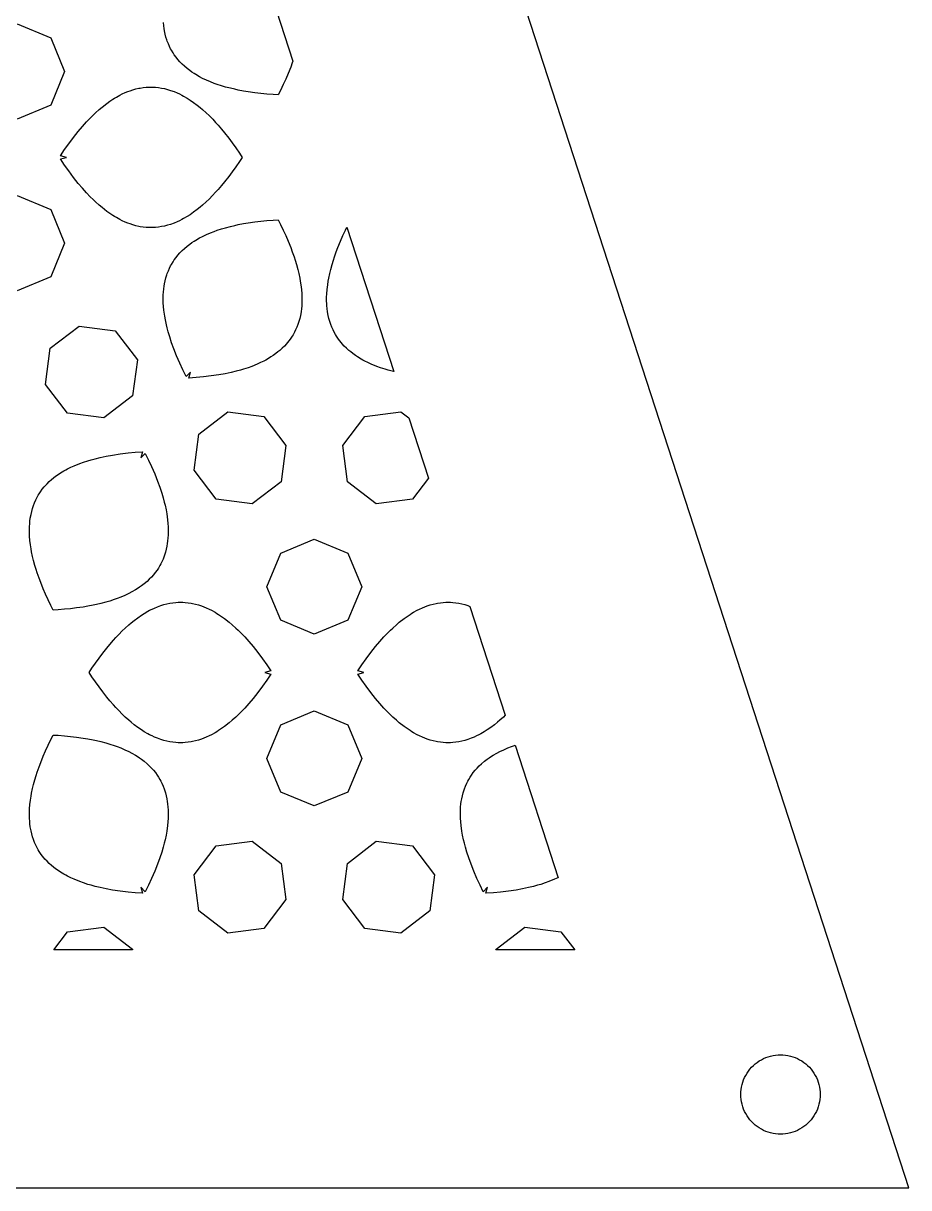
# Model space of a CAD drawing. Header units: metres. Extents: x -75 to 75, y 0 to 231.
# Drawn here: x 30.3 to 75, y 0 to 58.7 of the extents above; entities that cross this region are included whole.
import ezdxf

# ---------------------------------------------------------------- set-up
doc = ezdxf.new("R2010")
doc.units = ezdxf.units.M

msp = doc.modelspace()

# ---------------------------------------------------------------- linework, layer by layer
for p, q in [((75, 0), (0, 230.826)), ((42.1091, 62.3948), (43.9221, 56.8151)), ((37.4016, 58.5901), (37.3856, 58.7544)), ((30, 58.6913), (31.6974, 57.9881)), ((37.419, 58.4615), (37.4016, 58.5901)), ((37.4405, 58.336), (37.419, 58.4615)), ((37.473, 58.1818), (37.4405, 58.336)), ((37.5128, 58.0307), (37.473, 58.1818)), ((31.6974, 57.9881), (32.4001, 56.2912)), ((37.5586, 57.8838), (37.5128, 58.0307)), ((37.5778, 57.8265), (37.5586, 57.8838)), ((37.6332, 57.6851), (37.5778, 57.8265)), ((37.695, 57.5468), (37.6332, 57.6851)), ((37.7486, 57.4393), (37.695, 57.5468)), ((37.7911, 57.3605), (37.7486, 57.4393)), ((37.8685, 57.2314), (37.7911, 57.3605)), ((37.9353, 57.1303), (37.8685, 57.2314)), ((38.0228, 57.009), (37.9353, 57.1303)), ((38.118, 56.8913), (38.0228, 57.009)), ((38.2196, 56.7764), (38.118, 56.8913)), ((38.3281, 56.6656), (38.2196, 56.7764)), ((38.4435, 56.5576), (38.3281, 56.6656)), ((38.5886, 56.4349), (38.4435, 56.5576)), ((38.7186, 56.3351), (38.5886, 56.4349)), ((43.8071, 56.5027), (43.6798, 56.1868)), ((43.8904, 56.7233), (43.8071, 56.5027)), ((43.9221, 56.8151), (43.8904, 56.7233)), ((32.4001, 56.2912), (31.6974, 54.5943)), ((38.8252, 56.2596), (38.7186, 56.3351)), ((38.9378, 56.1859), (38.8252, 56.2596)), ((39.0239, 56.1319), (38.9378, 56.1859)), ((39.2052, 56.028), (39.0239, 56.1319)), ((39.3617, 55.9456), (39.2052, 56.028)), ((39.5595, 55.8517), (39.3617, 55.9456)), ((39.7664, 55.7634), (39.5595, 55.8517)), ((43.5612, 55.9094), (43.4322, 55.6279)), ((43.6798, 56.1868), (43.5612, 55.9094)), ((35.3096, 55.1587), (35.4597, 55.2269)), ((35.4597, 55.2269), (35.5806, 55.2773)), ((35.5806, 55.2773), (35.6996, 55.3212)), ((35.6996, 55.3212), (35.8493, 55.3697)), ((35.8493, 55.3697), (35.9995, 55.4109)), ((35.9995, 55.4109), (36.1505, 55.4448)), ((36.1505, 55.4448), (36.2096, 55.4562)), ((36.2096, 55.4562), (36.3611, 55.4796)), ((36.3611, 55.4796), (36.5112, 55.4951)), ((36.5112, 55.4951), (36.6298, 55.502)), ((36.6298, 55.502), (36.7209, 55.5048)), ((36.7209, 55.5048), (36.8706, 55.5029)), ((36.8706, 55.5029), (36.9891, 55.4951)), ((36.9891, 55.4951), (37.1393, 55.4796)), ((37.1393, 55.4796), (37.2913, 55.4562)), ((37.2913, 55.4562), (37.4409, 55.4256)), ((37.4409, 55.4256), (37.5897, 55.3871)), ((37.5897, 55.3871), (37.7412, 55.3409)), ((37.7412, 55.3409), (37.9198, 55.2768)), ((37.9198, 55.2768), (38.0708, 55.2145)), ((38.0708, 55.2145), (38.1898, 55.1591)), ((39.9458, 55.6943), (39.7664, 55.7634)), ((40.0951, 55.6407), (39.9458, 55.6943)), ((40.3244, 55.5661), (40.0951, 55.6407)), ((40.5244, 55.508), (40.3244, 55.5661)), ((40.7712, 55.443), (40.5244, 55.508)), ((40.9854, 55.3926), (40.7712, 55.443)), ((41.1607, 55.3555), (40.9854, 55.3926)), ((41.4304, 55.3033), (41.1607, 55.3555)), ((41.6643, 55.2649), (41.4304, 55.3033)), ((42.0012, 55.2173), (41.6643, 55.2649)), ((42.3001, 55.1816), (42.0012, 55.2173)), ((43.2953, 55.3409), (43.1804, 55.112)), ((43.4322, 55.6279), (43.2953, 55.3409)), ((34.2897, 54.4958), (34.5305, 54.684)), ((34.5305, 54.684), (34.6797, 54.7902)), ((34.6797, 54.7902), (34.8299, 54.89)), ((34.8299, 54.89), (34.92, 54.9472)), ((34.92, 54.9472), (35.0102, 55.0003)), ((35.0102, 55.0003), (35.1897, 55.0987)), ((35.1897, 55.0987), (35.3096, 55.1587)), ((38.1898, 55.1591), (38.3107, 55.0987)), ((38.3107, 55.0987), (38.4009, 55.0507)), ((38.4009, 55.0507), (38.5808, 54.9467)), ((38.5808, 54.9467), (38.7296, 54.852)), ((38.7296, 54.852), (38.9108, 54.7266)), ((38.9108, 54.7266), (39.0898, 54.5924)), ((42.6082, 55.1523), (42.3001, 55.1816)), ((42.9254, 55.1276), (42.6082, 55.1523)), ((43.1804, 55.112), (42.9254, 55.1276)), ((31.6974, 54.5943), (30, 53.8911)), ((33.6896, 53.9442), (33.8397, 54.093)), ((33.8397, 54.093), (33.9597, 54.207)), ((33.9597, 54.207), (34.1405, 54.3695)), ((34.1405, 54.3695), (34.2897, 54.4958)), ((39.0898, 54.5924), (39.2409, 54.4716)), ((39.2409, 54.4716), (39.3599, 54.3695)), ((39.3599, 54.3695), (39.5412, 54.2075)), ((39.5412, 54.2075), (39.6899, 54.0646)), ((39.6899, 54.0646), (39.8703, 53.882)), ((33.0899, 53.2722), (33.3, 53.5204)), ((33.3, 53.5204), (33.5101, 53.7556)), ((33.5101, 53.7556), (33.6896, 53.9442)), ((39.8703, 53.882), (40.0204, 53.7222)), ((40.0204, 53.7222), (40.1404, 53.589)), ((40.1404, 53.589), (40.3203, 53.3803)), ((32.6102, 52.6483), (32.8505, 52.9701)), ((32.8505, 52.9701), (33.0899, 53.2722)), ((40.3203, 53.3803), (40.4704, 53.1981)), ((40.4704, 53.1981), (40.6801, 52.9308)), ((40.6801, 52.9308), (40.8609, 52.6895)), ((32.1904, 52.0395), (32.4001, 52.3503)), ((32.4001, 52.3503), (32.6102, 52.6483)), ((40.8609, 52.6895), (41.0408, 52.4373)), ((41.0408, 52.4373), (41.2202, 52.1745)), ((32.4966, 51.9612), (32.1904, 52.0395)), ((32.1904, 51.8829), (32.4966, 51.9612)), ((32.4001, 51.5721), (32.1904, 51.8829)), ((41.2202, 51.7479), (41.0399, 51.4847)), ((41.2202, 52.1745), (41.3617, 51.9617)), ((41.3617, 51.9617), (41.2202, 51.7479)), ((32.6102, 51.2741), (32.4001, 51.5721)), ((32.8505, 50.9523), (32.6102, 51.2741)), ((40.8604, 51.2325), (40.6801, 50.9917)), ((41.0399, 51.4847), (40.8604, 51.2325)), ((33.0899, 50.6502), (32.8505, 50.9523)), ((33.3, 50.4021), (33.0899, 50.6502)), ((40.3198, 50.5417), (40.1399, 50.3329)), ((40.4704, 50.7243), (40.3198, 50.5417)), ((40.6801, 50.9917), (40.4704, 50.7243)), ((30, 50.0313), (31.6974, 49.3282)), ((33.5106, 50.1672), (33.3, 50.4021)), ((33.6896, 49.9782), (33.5106, 50.1672)), ((33.8397, 49.8289), (33.6896, 49.9782)), ((39.8698, 50.04), (39.6899, 49.8578)), ((40.02, 50.1997), (39.8698, 50.04)), ((40.1399, 50.3329), (40.02, 50.1997)), ((31.6974, 49.3282), (32.4001, 47.6312)), ((33.9601, 49.7154), (33.8397, 49.8289)), ((34.1405, 49.5529), (33.9601, 49.7154)), ((34.2897, 49.4266), (34.1405, 49.5529)), ((34.5305, 49.2384), (34.2897, 49.4266)), ((39.0898, 49.33), (38.9108, 49.1959)), ((39.2404, 49.4504), (39.0898, 49.33)), ((39.3599, 49.5529), (39.2404, 49.4504)), ((39.5407, 49.7154), (39.3599, 49.5529)), ((39.6899, 49.8578), (39.5407, 49.7154)), ((34.6797, 49.1322), (34.5305, 49.2384)), ((34.8299, 49.0324), (34.6797, 49.1322)), ((34.9205, 48.9757), (34.8299, 49.0324)), ((35.0098, 48.9221), (34.9205, 48.9757)), ((35.1897, 48.8237), (35.0098, 48.9221)), ((35.3096, 48.7637), (35.1897, 48.8237)), ((35.4597, 48.6955), (35.3096, 48.7637)), ((38.1898, 48.7628), (38.0708, 48.7083)), ((38.3098, 48.8232), (38.1898, 48.7628)), ((38.4, 48.8713), (38.3098, 48.8232)), ((38.5808, 48.9761), (38.4, 48.8713)), ((38.7296, 49.0704), (38.5808, 48.9761)), ((38.9108, 49.1959), (38.7296, 49.0704)), ((42.0012, 48.7051), (42.3001, 48.7408)), ((42.3001, 48.7408), (42.6082, 48.7701)), ((42.6082, 48.7701), (42.9254, 48.7949)), ((42.9254, 48.7949), (43.1804, 48.8104)), ((43.1804, 48.8104), (43.2953, 48.5815)), ((35.5806, 48.6456), (35.4597, 48.6955)), ((35.6992, 48.6012), (35.5806, 48.6456)), ((35.8493, 48.5527), (35.6992, 48.6012)), ((35.9995, 48.5115), (35.8493, 48.5527)), ((36.1501, 48.4776), (35.9995, 48.5115)), ((36.2096, 48.4657), (36.1501, 48.4776)), ((36.3611, 48.4428), (36.2096, 48.4657)), ((36.5112, 48.4273), (36.3611, 48.4428)), ((36.6298, 48.42), (36.5112, 48.4273)), ((36.7209, 48.4177), (36.6298, 48.42)), ((36.8706, 48.42), (36.7209, 48.4177)), ((36.9891, 48.4273), (36.8706, 48.42)), ((37.1393, 48.4428), (36.9891, 48.4273)), ((37.2913, 48.4662), (37.1393, 48.4428)), ((37.4409, 48.4969), (37.2913, 48.4662)), ((37.5897, 48.5349), (37.4409, 48.4969)), ((37.7399, 48.5811), (37.5897, 48.5349)), ((37.9198, 48.6456), (37.7399, 48.5811)), ((38.0708, 48.7083), (37.9198, 48.6456)), ((39.5595, 48.0707), (39.7664, 48.159)), ((39.7664, 48.159), (39.9458, 48.2281)), ((39.9458, 48.2281), (40.0951, 48.2822)), ((40.0951, 48.2822), (40.3244, 48.3563)), ((40.3244, 48.3563), (40.5244, 48.4145)), ((40.5244, 48.4145), (40.7712, 48.4795)), ((40.7712, 48.4795), (40.9854, 48.5298)), ((40.9854, 48.5298), (41.1607, 48.5669)), ((41.1607, 48.5669), (41.4304, 48.6186)), ((41.4304, 48.6186), (41.6643, 48.6575)), ((41.6643, 48.6575), (42.0012, 48.7051)), ((43.2953, 48.5815), (43.4322, 48.2945)), ((43.4322, 48.2945), (43.5612, 48.0125)), ((46.4388, 48.0125), (46.5678, 48.2945)), ((46.5678, 48.2945), (46.6409, 48.4476)), ((46.6409, 48.4476), (49.0093, 41.1583)), ((32.4001, 47.6312), (31.6974, 45.9343)), ((38.5886, 47.4875), (38.7186, 47.5873)), ((38.7186, 47.5873), (38.8252, 47.6628)), ((38.8252, 47.6628), (38.9378, 47.7365)), ((38.9378, 47.7365), (39.0239, 47.7905)), ((39.0239, 47.7905), (39.2052, 47.8944)), ((39.2052, 47.8944), (39.3617, 47.9768)), ((39.3617, 47.9768), (39.5595, 48.0707)), ((43.5612, 48.0125), (43.6798, 47.7356)), ((43.6798, 47.7356), (43.8075, 47.4197)), ((46.1929, 47.4197), (46.3202, 47.7356)), ((46.3202, 47.7356), (46.4388, 48.0125)), ((38.0228, 46.9135), (38.118, 47.0311)), ((38.118, 47.0311), (38.2196, 47.146)), ((38.2196, 47.146), (38.3281, 47.2568)), ((38.3281, 47.2568), (38.4435, 47.3648)), ((38.4435, 47.3648), (38.5886, 47.4875)), ((43.8075, 47.4197), (43.8899, 47.1991)), ((43.8899, 47.1991), (43.981, 46.9382)), ((46.0194, 46.9382), (46.1096, 47.1991)), ((46.1096, 47.1991), (46.1929, 47.4197)), ((37.695, 46.3756), (37.7486, 46.4832)), ((37.7486, 46.4832), (37.7911, 46.5619)), ((37.7911, 46.5619), (37.8685, 46.691)), ((37.8685, 46.691), (37.9353, 46.7921)), ((37.9353, 46.7921), (38.0228, 46.9135)), ((43.981, 46.9382), (44.0359, 46.7688)), ((44.0359, 46.7688), (44.0996, 46.5578)), ((44.0996, 46.5578), (44.1664, 46.312)), ((45.8336, 46.312), (45.9009, 46.5578)), ((45.9009, 46.5578), (45.9636, 46.7688)), ((45.9636, 46.7688), (46.0194, 46.9382)), ((31.6974, 45.9343), (30, 45.2312)), ((37.473, 45.7407), (37.5128, 45.8917)), ((37.5128, 45.8917), (37.5586, 46.0387)), ((37.5586, 46.0387), (37.5778, 46.0959)), ((37.5778, 46.0959), (37.6332, 46.2373)), ((37.6332, 46.2373), (37.695, 46.3756)), ((44.1664, 46.312), (44.2159, 46.1101)), ((44.2159, 46.1101), (44.2662, 45.873)), ((44.2662, 45.873), (44.2946, 45.7187)), ((45.705, 45.7187), (45.7338, 45.873)), ((45.7338, 45.873), (45.7841, 46.1101)), ((45.7841, 46.1101), (45.8336, 46.312)), ((37.3856, 45.168), (37.4016, 45.3323)), ((37.4016, 45.3323), (37.419, 45.461)), ((37.419, 45.461), (37.4405, 45.5864)), ((37.4405, 45.5864), (37.473, 45.7407)), ((44.2946, 45.7187), (44.3239, 45.5278)), ((44.3239, 45.5278), (44.3509, 45.3044)), ((44.3509, 45.3044), (44.3683, 45.0861)), ((45.6317, 45.0861), (45.6491, 45.3044)), ((45.6491, 45.3044), (45.6761, 45.5278)), ((45.6761, 45.5278), (45.705, 45.7187)), ((37.3732, 44.8302), (37.3778, 45.0357)), ((37.3746, 44.7244), (37.3732, 44.8302)), ((37.3787, 44.6191), (37.3746, 44.7244)), ((37.3778, 45.0357), (37.3856, 45.168)), ((44.3683, 45.0861), (44.3761, 44.9098)), ((44.377, 44.7006), (44.3729, 44.5985)), ((44.3761, 44.9098), (44.377, 44.7006)), ((45.6235, 44.9094), (45.6317, 45.0861)), ((45.6235, 44.7006), (45.6235, 44.9094)), ((45.6271, 44.5995), (45.6235, 44.7006)), ((37.3901, 44.4392), (37.3787, 44.6191)), ((37.4075, 44.2557), (37.3901, 44.4392)), ((37.4496, 43.9549), (37.4075, 44.2557)), ((44.3317, 44.1714), (44.2978, 43.9851)), ((44.3527, 44.333), (44.3317, 44.1714)), ((44.3651, 44.4649), (44.3527, 44.333)), ((44.3729, 44.5985), (44.3651, 44.4649)), ((45.6349, 44.4658), (45.6271, 44.5995)), ((45.6473, 44.334), (45.6349, 44.4658)), ((45.6679, 44.1733), (45.6473, 44.334)), ((45.7018, 43.9851), (45.6679, 44.1733)), ((31.6718, 42.3358), (33.1293, 43.4546)), ((33.1293, 43.4546), (34.9503, 43.2143)), ((37.4849, 43.7599), (37.4496, 43.9549)), ((37.5348, 43.5237), (37.4849, 43.7599)), ((37.5737, 43.3626), (37.5348, 43.5237)), ((44.1724, 43.5365), (44.117, 43.3951)), ((44.2204, 43.6816), (44.1724, 43.5365)), ((44.2621, 43.8309), (44.2204, 43.6816)), ((44.2978, 43.9851), (44.2621, 43.8309)), ((45.7379, 43.8322), (45.7018, 43.9851)), ((45.7791, 43.683), (45.7379, 43.8322)), ((45.8272, 43.5379), (45.7791, 43.683)), ((45.8826, 43.3965), (45.8272, 43.5379)), ((34.9503, 43.2143), (36.0686, 41.7577)), ((37.6277, 43.1589), (37.5737, 43.3626)), ((37.7019, 42.908), (37.6277, 43.1589)), ((37.7989, 42.6091), (37.7019, 42.908)), ((43.8817, 42.9419), (43.8153, 42.8416)), ((43.9293, 43.0188), (43.8817, 42.9419)), ((44.0016, 43.1493), (43.9293, 43.0188)), ((44.0552, 43.2573), (44.0016, 43.1493)), ((44.117, 43.3951), (44.0552, 43.2573)), ((45.9444, 43.2582), (45.8826, 43.3965)), ((45.9984, 43.1493), (45.9444, 43.2582)), ((46.0703, 43.0197), (45.9984, 43.1493)), ((46.1179, 42.9428), (46.0703, 43.0197)), ((46.1847, 42.8416), (46.1179, 42.9428)), ((31.4314, 40.5139), (31.6718, 42.3358)), ((37.9102, 42.3033), (37.7989, 42.6091)), ((38.0516, 41.944), (37.9102, 42.3033)), ((43.3768, 42.3326), (43.2596, 42.2269)), ((43.4885, 42.4429), (43.3768, 42.3326)), ((43.5919, 42.5551), (43.4885, 42.4429)), ((43.6317, 42.6013), (43.5919, 42.5551)), ((43.727, 42.719), (43.6317, 42.6013)), ((43.8153, 42.8416), (43.727, 42.719)), ((46.2721, 42.7203), (46.1847, 42.8416)), ((46.3673, 42.6022), (46.2721, 42.7203)), ((46.4076, 42.5555), (46.3673, 42.6022)), ((46.5115, 42.4429), (46.4076, 42.5555)), ((46.6223, 42.3335), (46.5115, 42.4429)), ((46.7404, 42.2269), (46.6223, 42.3335)), ((36.0686, 41.7577), (35.8282, 39.9358)), ((38.2104, 41.575), (38.0516, 41.944)), ((42.5459, 41.7393), (42.4516, 41.6895)), ((42.637, 41.7902), (42.5459, 41.7393)), ((42.8123, 41.8968), (42.637, 41.7902)), ((42.9254, 41.971), (42.8123, 41.8968)), ((43.0586, 42.0662), (42.9254, 41.971)), ((43.1621, 42.1463), (43.0586, 42.0662)), ((43.2596, 42.2269), (43.1621, 42.1463)), ((46.8379, 42.1463), (46.7404, 42.2269)), ((46.9414, 42.0662), (46.8379, 42.1463)), ((47.0746, 41.971), (46.9414, 42.0662)), ((47.1867, 41.8973), (47.0746, 41.971)), ((47.3621, 41.7906), (47.1867, 41.8973)), ((47.4541, 41.7393), (47.3621, 41.7906)), ((47.5475, 41.6899), (47.4541, 41.7393)), ((38.3629, 41.245), (38.2104, 41.575)), ((38.5281, 40.9076), (38.3629, 41.245)), ((38.7479, 41.1324), (38.5281, 40.9076)), ((38.6627, 40.8289), (38.7479, 41.1324)), ((40.8083, 41.114), (40.5016, 41.0495)), ((41.0632, 41.1758), (40.8083, 41.114)), ((41.2669, 41.2308), (41.0632, 41.1758)), ((41.4262, 41.2775), (41.2669, 41.2308)), ((41.6556, 41.3516), (41.4262, 41.2775)), ((41.8401, 41.4189), (41.6556, 41.3516)), ((42.1225, 41.5329), (41.8401, 41.4189)), ((42.29, 41.6093), (42.1225, 41.5329)), ((42.4516, 41.6895), (42.29, 41.6093)), ((47.709, 41.6098), (47.5475, 41.6899)), ((47.8766, 41.5334), (47.709, 41.6098)), ((48.1599, 41.4189), (47.8766, 41.5334)), ((48.3444, 41.3521), (48.1599, 41.4189)), ((48.5738, 41.2775), (48.3444, 41.3521)), ((48.7331, 41.2308), (48.5738, 41.2775)), ((48.9368, 41.1758), (48.7331, 41.2308)), ((49.0093, 41.1583), (48.9368, 41.1758)), ((39.0372, 40.8549), (38.6627, 40.8289)), ((39.3997, 40.8879), (39.0372, 40.8549)), ((39.798, 40.9351), (39.3997, 40.8879)), ((40.1802, 40.9918), (39.798, 40.9351)), ((40.5016, 41.0495), (40.1802, 40.9918)), ((32.5497, 39.0573), (31.4314, 40.5139)), ((35.8282, 39.9358), (34.3707, 38.817)), ((34.3707, 38.817), (32.5497, 39.0573)), ((39.1718, 38.0058), (40.6293, 39.1246)), ((40.6293, 39.1246), (42.4503, 38.8843)), ((42.4503, 38.8843), (43.5686, 37.4277)), ((46.4314, 37.4277), (47.5497, 38.8843)), ((47.5497, 38.8843), (49.3707, 39.1246)), ((49.3707, 39.1246), (49.7696, 38.8185)), ((49.7696, 38.8185), (50.7573, 35.7785)), ((38.9314, 36.1839), (39.1718, 38.0058)), ((34.8198, 36.9498), (35.202, 37.0065)), ((35.202, 37.0065), (35.6003, 37.0537)), ((35.6003, 37.0537), (35.9628, 37.0866)), ((35.9628, 37.0866), (36.3373, 37.1127)), ((36.3373, 37.1127), (36.2521, 36.8092)), ((36.2521, 36.8092), (36.4719, 37.034)), ((36.4719, 37.034), (36.6371, 36.6966)), ((43.5686, 37.4277), (43.3282, 35.6058)), ((46.6718, 35.6058), (46.4314, 37.4277)), ((32.709, 36.3318), (32.8766, 36.4082)), ((32.8766, 36.4082), (33.1599, 36.5227)), ((33.1599, 36.5227), (33.3444, 36.59)), ((33.3444, 36.59), (33.5738, 36.6641)), ((33.5738, 36.6641), (33.7331, 36.7108)), ((33.7331, 36.7108), (33.9368, 36.7657)), ((33.9368, 36.7657), (34.1917, 36.8275)), ((34.1917, 36.8275), (34.4984, 36.8921)), ((34.4984, 36.8921), (34.8198, 36.9498)), ((36.6371, 36.6966), (36.7896, 36.3666)), ((31.8379, 35.7953), (31.9414, 35.8754)), ((31.9414, 35.8754), (32.0746, 35.9706)), ((32.0746, 35.9706), (32.1867, 36.0443)), ((32.1867, 36.0443), (32.3621, 36.151)), ((32.3621, 36.151), (32.4541, 36.2022)), ((32.4541, 36.2022), (32.5475, 36.2517)), ((32.5475, 36.2517), (32.709, 36.3318)), ((36.7896, 36.3666), (36.9484, 35.9976)), ((36.9484, 35.9976), (37.0898, 35.6383)), ((40.0497, 34.7273), (38.9314, 36.1839)), ((31.2721, 35.2213), (31.3673, 35.3394)), ((31.3673, 35.3394), (31.4076, 35.386)), ((31.4076, 35.386), (31.5115, 35.4987)), ((31.5115, 35.4987), (31.6223, 35.6081)), ((31.6223, 35.6081), (31.7404, 35.7147)), ((31.7404, 35.7147), (31.8379, 35.7953)), ((37.0898, 35.6383), (37.2011, 35.3325)), ((37.2011, 35.3325), (37.2981, 35.0336)), ((43.3282, 35.6058), (41.8707, 34.487)), ((48.1293, 34.487), (46.6718, 35.6058)), ((50.7573, 35.7785), (49.9503, 34.7273)), ((30.8826, 34.5451), (30.9444, 34.6834)), ((30.9444, 34.6834), (30.9984, 34.7923)), ((30.9984, 34.7923), (31.0703, 34.9219)), ((31.0703, 34.9219), (31.1179, 34.9988)), ((31.1179, 34.9988), (31.1847, 35.0999)), ((31.1847, 35.0999), (31.2721, 35.2213)), ((37.2981, 35.0336), (37.3723, 34.7827)), ((37.3723, 34.7827), (37.4263, 34.579)), ((41.8707, 34.487), (40.0497, 34.7273)), ((49.9503, 34.7273), (48.1293, 34.487)), ((30.7022, 33.9565), (30.7375, 34.1093)), ((30.7375, 34.1093), (30.7791, 34.2586)), ((30.7791, 34.2586), (30.8272, 34.4037)), ((30.8272, 34.4037), (30.8826, 34.5451)), ((37.4263, 34.579), (37.4652, 34.4179)), ((37.4652, 34.4179), (37.5151, 34.1817)), ((37.5151, 34.1817), (37.5504, 33.9867)), ((30.6271, 33.3421), (30.6349, 33.4758)), ((30.6349, 33.4758), (30.6473, 33.6076)), ((30.6473, 33.6076), (30.6679, 33.7683)), ((30.6679, 33.7683), (30.7022, 33.9565)), ((37.5504, 33.9867), (37.5925, 33.6859)), ((37.5925, 33.6859), (37.6099, 33.5023)), ((37.6099, 33.5023), (37.6213, 33.3224)), ((30.623, 33.241), (30.6271, 33.3421)), ((30.6239, 33.0318), (30.623, 33.241)), ((30.6317, 32.8555), (30.6239, 33.0318)), ((37.6222, 32.9059), (37.6144, 32.7727)), ((37.6213, 33.3224), (37.6254, 33.2172)), ((37.6268, 33.1114), (37.6222, 32.9059)), ((37.6254, 33.2172), (37.6268, 33.1114)), ((30.6491, 32.6372), (30.6317, 32.8555)), ((30.6761, 32.4138), (30.6491, 32.6372)), ((30.7054, 32.2229), (30.6761, 32.4138)), ((37.5591, 32.3538), (37.5266, 32.1996)), ((37.581, 32.4797), (37.5591, 32.3538)), ((37.5984, 32.6079), (37.581, 32.4797)), ((37.6144, 32.7727), (37.5984, 32.6079)), ((43.3026, 32.0073), (45, 32.7104)), ((45, 32.7104), (46.6974, 32.0073)), ((30.7338, 32.0686), (30.7054, 32.2229)), ((30.7841, 31.8315), (30.7338, 32.0686)), ((30.8336, 31.6296), (30.7841, 31.8315)), ((37.4217, 31.8443), (37.3663, 31.7029)), ((37.4409, 31.902), (37.4217, 31.8443)), ((37.4872, 32.0499), (37.4409, 31.902)), ((37.5266, 32.1996), (37.4872, 32.0499)), ((42.5999, 30.3104), (43.3026, 32.0073)), ((46.6974, 32.0073), (47.4001, 30.3104)), ((30.9004, 31.3838), (30.8336, 31.6296)), ((30.9641, 31.1728), (30.9004, 31.3838)), ((31.019, 31.0034), (30.9641, 31.1728)), ((37.0647, 31.1494), (36.9763, 31.0268)), ((37.131, 31.2497), (37.0647, 31.1494)), ((37.2079, 31.3783), (37.131, 31.2497)), ((37.251, 31.4575), (37.2079, 31.3783)), ((37.3045, 31.5651), (37.251, 31.4575)), ((37.3663, 31.7029), (37.3045, 31.5651)), ((31.1101, 30.7425), (31.019, 31.0034)), ((31.1925, 30.5219), (31.1101, 30.7425)), ((36.5565, 30.5768), (36.4114, 30.4541)), ((36.671, 30.6839), (36.5565, 30.5768)), ((36.7795, 30.7947), (36.671, 30.6839)), ((36.882, 30.9105), (36.7795, 30.7947)), ((36.9763, 31.0268), (36.882, 30.9105)), ((31.3202, 30.206), (31.1925, 30.5219)), ((31.4388, 29.929), (31.3202, 30.206)), ((35.6374, 29.9643), (35.4396, 29.8705)), ((35.7948, 30.0471), (35.6374, 29.9643)), ((35.9752, 30.1506), (35.7948, 30.0471)), ((36.0622, 30.2051), (35.9752, 30.1506)), ((36.1748, 30.2788), (36.0622, 30.2051)), ((36.2814, 30.3543), (36.1748, 30.2788)), ((36.4114, 30.4541), (36.2814, 30.3543)), ((43.3026, 28.6134), (42.5999, 30.3104)), ((47.4001, 30.3104), (46.6974, 28.6134)), ((31.5678, 29.6471), (31.4388, 29.929)), ((31.7047, 29.36), (31.5678, 29.6471)), ((33.8393, 29.3747), (33.5696, 29.323)), ((34.0146, 29.4118), (33.8393, 29.3747)), ((34.2288, 29.4621), (34.0146, 29.4118)), ((34.4756, 29.5271), (34.2288, 29.4621)), ((34.6756, 29.5853), (34.4756, 29.5271)), ((34.9049, 29.6594), (34.6756, 29.5853)), ((35.0542, 29.7134), (34.9049, 29.6594)), ((35.2336, 29.7826), (35.0542, 29.7134)), ((35.4396, 29.8705), (35.2336, 29.7826)), ((37.2588, 29.36), (37.4103, 29.4067)), ((37.4103, 29.4067), (37.5591, 29.4447)), ((37.5591, 29.4447), (37.7087, 29.4754)), ((37.7087, 29.4754), (37.8607, 29.4987)), ((37.8607, 29.4987), (38.0109, 29.5143)), ((38.0109, 29.5143), (38.1294, 29.5216)), ((38.1294, 29.5216), (38.2791, 29.5239)), ((38.2791, 29.5239), (38.3702, 29.5216)), ((38.3702, 29.5216), (38.4888, 29.5143)), ((38.4888, 29.5143), (38.6389, 29.4987)), ((38.6389, 29.4987), (38.7904, 29.4759)), ((38.7904, 29.4759), (38.8499, 29.464)), ((38.8499, 29.464), (39.0005, 29.4301)), ((39.0005, 29.4301), (39.1507, 29.3889)), ((39.1507, 29.3889), (39.3008, 29.3404)), ((50.6996, 29.3404), (50.8493, 29.3889)), ((50.8493, 29.3889), (50.9995, 29.4301)), ((50.9995, 29.4301), (51.1505, 29.464)), ((51.1505, 29.464), (51.2096, 29.4754)), ((51.2096, 29.4754), (51.3611, 29.4987)), ((51.3611, 29.4987), (51.5112, 29.5143)), ((51.5112, 29.5143), (51.6298, 29.5212)), ((51.6298, 29.5212), (51.7209, 29.5239)), ((51.7209, 29.5239), (51.8706, 29.5221)), ((51.8706, 29.5221), (51.9891, 29.5143)), ((51.9891, 29.5143), (52.1393, 29.4987)), ((52.1393, 29.4987), (52.2913, 29.4754)), ((52.2913, 29.4754), (52.4409, 29.4447)), ((52.4409, 29.4447), (52.5897, 29.4063)), ((52.5897, 29.4063), (52.7412, 29.36)), ((31.8196, 29.1312), (31.7047, 29.36)), ((32.0746, 29.1467), (31.8196, 29.1312)), ((32.3918, 29.1714), (32.0746, 29.1467)), ((32.6999, 29.2007), (32.3918, 29.1714)), ((32.9988, 29.2365), (32.6999, 29.2007)), ((33.3357, 29.2841), (32.9988, 29.2365)), ((33.5696, 29.323), (33.3357, 29.2841)), ((36.0892, 28.7457), (36.2704, 28.8712)), ((36.2704, 28.8712), (36.4192, 28.9655)), ((36.4192, 28.9655), (36.5991, 29.0698)), ((36.5991, 29.0698), (36.6893, 29.1179)), ((36.6893, 29.1179), (36.8102, 29.1788)), ((36.8102, 29.1788), (36.9292, 29.2332)), ((36.9292, 29.2332), (37.0802, 29.296)), ((37.0802, 29.296), (37.2588, 29.36)), ((39.3008, 29.3404), (39.4194, 29.296)), ((39.4194, 29.296), (39.5403, 29.2461)), ((39.5403, 29.2461), (39.6904, 29.1779)), ((39.6904, 29.1779), (39.8103, 29.1179)), ((39.8103, 29.1179), (39.9902, 29.0195)), ((39.9902, 29.0195), (40.0795, 28.9659)), ((40.0795, 28.9659), (40.1701, 28.9091)), ((40.1701, 28.9091), (40.3203, 28.8094)), ((40.3203, 28.8094), (40.4695, 28.7032)), ((49.5305, 28.7032), (49.6797, 28.8094)), ((49.6797, 28.8094), (49.8299, 28.9091)), ((49.8299, 28.9091), (49.92, 28.9664)), ((49.92, 28.9664), (50.0102, 29.0195)), ((50.0102, 29.0195), (50.1897, 29.1179)), ((50.1897, 29.1179), (50.3096, 29.1779)), ((50.3096, 29.1779), (50.4597, 29.2461)), ((50.4597, 29.2461), (50.5806, 29.2964)), ((50.5806, 29.2964), (50.6996, 29.3404)), ((52.7412, 29.36), (52.8562, 29.3188)), ((52.8562, 29.3188), (54.6399, 23.8292)), ((35.3101, 28.0838), (35.4593, 28.2262)), ((35.4593, 28.2262), (35.6401, 28.3887)), ((35.6401, 28.3887), (35.7591, 28.4908)), ((35.7591, 28.4908), (35.9102, 28.6116)), ((35.9102, 28.6116), (36.0892, 28.7457)), ((40.4695, 28.7032), (40.7103, 28.515)), ((40.7103, 28.515), (40.8595, 28.3887)), ((40.8595, 28.3887), (41.0399, 28.2262)), ((41.0399, 28.2262), (41.1603, 28.1126)), ((45, 27.9103), (43.3026, 28.6134)), ((46.6974, 28.6134), (45, 27.9103)), ((48.8397, 28.1122), (48.9597, 28.2262)), ((48.9597, 28.2262), (49.1405, 28.3887)), ((49.1405, 28.3887), (49.2897, 28.515)), ((49.2897, 28.515), (49.5305, 28.7032)), ((34.6797, 27.3994), (34.8596, 27.6082)), ((34.8596, 27.6082), (34.9796, 27.7414)), ((34.9796, 27.7414), (35.1297, 27.9012)), ((35.1297, 27.9012), (35.3101, 28.0838)), ((41.1603, 28.1126), (41.3104, 27.9634)), ((41.3104, 27.9634), (41.4894, 27.7744)), ((41.4894, 27.7744), (41.7, 27.5395)), ((48.3, 27.5395), (48.5101, 27.7748)), ((48.5101, 27.7748), (48.6896, 27.9634)), ((48.6896, 27.9634), (48.8397, 28.1122)), ((34.3199, 26.9499), (34.5296, 27.2173)), ((34.5296, 27.2173), (34.6797, 27.3994)), ((41.7, 27.5395), (41.9101, 27.2914)), ((41.9101, 27.2914), (42.1495, 26.9893)), ((47.8505, 26.9893), (48.0899, 27.2914)), ((48.0899, 27.2914), (48.3, 27.5395)), ((33.7798, 26.1937), (33.9601, 26.4569)), ((33.9601, 26.4569), (34.1391, 26.7087)), ((34.1391, 26.7087), (34.3199, 26.9499)), ((42.1495, 26.9893), (42.3898, 26.6675)), ((42.3898, 26.6675), (42.5999, 26.3695)), ((47.4001, 26.3695), (47.6102, 26.6675)), ((47.6102, 26.6675), (47.8505, 26.9893)), ((33.6383, 25.9799), (33.7798, 26.1937)), ((33.7798, 25.7671), (33.6383, 25.9799)), ((42.8096, 26.0587), (42.5034, 25.9804)), ((42.5034, 25.9804), (42.8096, 25.9021)), ((42.5999, 26.3695), (42.8096, 26.0587)), ((42.8096, 25.9021), (42.5999, 25.5913)), ((47.1904, 26.0587), (47.4001, 26.3695)), ((47.4966, 25.9804), (47.1904, 26.0587)), ((47.1904, 25.9021), (47.4966, 25.9804)), ((47.4001, 25.5913), (47.1904, 25.9021)), ((33.9592, 25.5043), (33.7798, 25.7671)), ((34.1391, 25.2521), (33.9592, 25.5043)), ((34.3199, 25.0108), (34.1391, 25.2521)), ((42.3894, 25.2928), (42.1495, 24.9715)), ((42.5999, 25.5913), (42.3894, 25.2928)), ((47.6102, 25.2933), (47.4001, 25.5913)), ((47.8505, 24.9715), (47.6102, 25.2933)), ((34.5296, 24.7435), (34.3199, 25.0108)), ((34.6797, 24.5613), (34.5296, 24.7435)), ((41.9096, 24.6689), (41.7, 24.4212)), ((42.1495, 24.9715), (41.9096, 24.6689)), ((48.0899, 24.6693), (47.8505, 24.9715)), ((48.3, 24.4212), (48.0899, 24.6693)), ((34.8596, 24.3526), (34.6797, 24.5613)), ((34.9796, 24.2194), (34.8596, 24.3526)), ((35.1297, 24.0596), (34.9796, 24.2194)), ((41.4899, 24.1859), (41.31, 23.9969)), ((41.7, 24.4212), (41.4899, 24.1859)), ((48.5106, 24.1864), (48.3, 24.4212)), ((48.6896, 23.9973), (48.5106, 24.1864)), ((35.3101, 23.877), (35.1297, 24.0596)), ((35.4588, 23.7341), (35.3101, 23.877)), ((35.6401, 23.5721), (35.4588, 23.7341)), ((35.7591, 23.47), (35.6401, 23.5721)), ((40.8595, 23.5721), (40.7103, 23.4457)), ((41.0399, 23.7341), (40.8595, 23.5721)), ((41.1603, 23.8486), (41.0399, 23.7341)), ((41.31, 23.9969), (41.1603, 23.8486)), ((43.3026, 23.3473), (45, 24.0504)), ((45, 24.0504), (46.6974, 23.3473)), ((48.8397, 23.8481), (48.6896, 23.9973)), ((48.9601, 23.7346), (48.8397, 23.8481)), ((49.1405, 23.5721), (48.9601, 23.7346)), ((49.2897, 23.4457), (49.1405, 23.5721)), ((54.3599, 23.5721), (54.2404, 23.4695)), ((54.5407, 23.7346), (54.3599, 23.5721)), ((54.6399, 23.8292), (54.5407, 23.7346)), ((35.9102, 23.3492), (35.7591, 23.47)), ((36.0892, 23.215), (35.9102, 23.3492)), ((36.2704, 23.0896), (36.0892, 23.215)), ((36.4192, 22.9948), (36.2704, 23.0896)), ((36.5991, 22.8909), (36.4192, 22.9948)), ((39.9898, 22.9413), (39.8103, 22.8429)), ((40.08, 22.9944), (39.9898, 22.9413)), ((40.1701, 23.0516), (40.08, 22.9944)), ((40.3203, 23.1514), (40.1701, 23.0516)), ((40.4695, 23.2576), (40.3203, 23.1514)), ((40.7103, 23.4457), (40.4695, 23.2576)), ((42.5999, 21.6504), (43.3026, 23.3473)), ((46.6974, 23.3473), (47.4001, 21.6504)), ((49.5305, 23.2576), (49.2897, 23.4457)), ((49.6797, 23.1514), (49.5305, 23.2576)), ((49.8299, 23.0516), (49.6797, 23.1514)), ((49.9205, 22.9948), (49.8299, 23.0516)), ((50.0098, 22.9413), (49.9205, 22.9948)), ((50.1897, 22.8429), (50.0098, 22.9413)), ((53.5808, 22.9953), (53.4, 22.8905)), ((53.7296, 23.0896), (53.5808, 22.9953)), ((53.9108, 23.215), (53.7296, 23.0896)), ((54.0898, 23.3492), (53.9108, 23.215)), ((54.2404, 23.4695), (54.0898, 23.3492)), ((31.5678, 22.3137), (31.7047, 22.6007)), ((31.7047, 22.6007), (31.8196, 22.8296)), ((31.8196, 22.8296), (32.0746, 22.814)), ((32.0746, 22.814), (32.3918, 22.7893)), ((32.3918, 22.7893), (32.6999, 22.76)), ((32.6999, 22.76), (32.9988, 22.7243)), ((32.9988, 22.7243), (33.3357, 22.6767)), ((33.3357, 22.6767), (33.5696, 22.6382)), ((33.5696, 22.6382), (33.8393, 22.5861)), ((33.8393, 22.5861), (34.0146, 22.549)), ((34.0146, 22.549), (34.2288, 22.4986)), ((34.2288, 22.4986), (34.4756, 22.4336)), ((34.4756, 22.4336), (34.6756, 22.3755)), ((34.6756, 22.3755), (34.9049, 22.3009)), ((36.6893, 22.8429), (36.5991, 22.8909)), ((36.8102, 22.7824), (36.6893, 22.8429)), ((36.9292, 22.7271), (36.8102, 22.7824)), ((37.0802, 22.6648), (36.9292, 22.7271)), ((37.2588, 22.6007), (37.0802, 22.6648)), ((37.4103, 22.5545), (37.2588, 22.6007)), ((37.5591, 22.516), (37.4103, 22.5545)), ((37.7087, 22.4854), (37.5591, 22.516)), ((37.8607, 22.462), (37.7087, 22.4854)), ((38.0109, 22.4464), (37.8607, 22.462)), ((38.1294, 22.4387), (38.0109, 22.4464)), ((38.2791, 22.4368), (38.1294, 22.4387)), ((38.3702, 22.4396), (38.2791, 22.4368)), ((38.4888, 22.4464), (38.3702, 22.4396)), ((38.6389, 22.462), (38.4888, 22.4464)), ((38.7904, 22.4854), (38.6389, 22.462)), ((38.8495, 22.4968), (38.7904, 22.4854)), ((39.0005, 22.5307), (38.8495, 22.4968)), ((39.1507, 22.5719), (39.0005, 22.5307)), ((39.299, 22.6199), (39.1507, 22.5719)), ((39.4194, 22.6643), (39.299, 22.6199)), ((39.5393, 22.7142), (39.4194, 22.6643)), ((39.6895, 22.7824), (39.5393, 22.7142)), ((39.8103, 22.8429), (39.6895, 22.7824)), ((50.3096, 22.7829), (50.1897, 22.8429)), ((50.4597, 22.7147), (50.3096, 22.7829)), ((50.5806, 22.6648), (50.4597, 22.7147)), ((50.6992, 22.6204), (50.5806, 22.6648)), ((50.8493, 22.5719), (50.6992, 22.6204)), ((50.9995, 22.5307), (50.8493, 22.5719)), ((51.1501, 22.4968), (50.9995, 22.5307)), ((51.2096, 22.4849), (51.1501, 22.4968)), ((51.3611, 22.462), (51.2096, 22.4849)), ((51.5112, 22.4464), (51.3611, 22.462)), ((51.6298, 22.4391), (51.5112, 22.4464)), ((51.7209, 22.4368), (51.6298, 22.4391)), ((51.8706, 22.4391), (51.7209, 22.4368)), ((51.9891, 22.4464), (51.8706, 22.4391)), ((52.1393, 22.462), (51.9891, 22.4464)), ((52.2913, 22.4854), (52.1393, 22.462)), ((52.4409, 22.516), (52.2913, 22.4854)), ((52.5897, 22.554), (52.4409, 22.516)), ((52.7399, 22.6003), (52.5897, 22.554)), ((52.9198, 22.6648), (52.7399, 22.6003)), ((53.0708, 22.7275), (52.9198, 22.6648)), ((53.1898, 22.782), (53.0708, 22.7275)), ((53.3098, 22.8424), (53.1898, 22.782)), ((53.4, 22.8905), (53.3098, 22.8424)), ((31.1929, 21.4389), (31.3202, 21.7548)), ((31.3202, 21.7548), (31.4388, 22.0317)), ((31.4388, 22.0317), (31.5678, 22.3137)), ((34.9049, 22.3009), (35.0542, 22.2473)), ((35.0542, 22.2473), (35.2336, 22.1782)), ((35.2336, 22.1782), (35.4405, 22.0898)), ((35.4405, 22.0898), (35.6383, 21.996)), ((35.6383, 21.996), (35.7948, 21.9136)), ((35.7948, 21.9136), (35.9761, 21.8097)), ((35.9761, 21.8097), (36.0622, 21.7557)), ((36.0622, 21.7557), (36.1748, 21.682)), ((53.8252, 21.682), (53.9378, 21.7557)), ((53.9378, 21.7557), (54.0239, 21.8097)), ((54.0239, 21.8097), (54.2052, 21.9136)), ((54.2052, 21.9136), (54.3617, 21.996)), ((54.3617, 21.996), (54.5595, 22.0898)), ((54.5595, 22.0898), (54.7664, 22.1782)), ((54.7664, 22.1782), (54.9458, 22.2473)), ((54.9458, 22.2473), (55.0951, 22.3013)), ((55.0951, 22.3013), (55.1324, 22.3134)), ((55.1324, 22.3134), (57.3024, 15.6347)), ((31.0194, 20.9573), (31.1096, 21.2183)), ((31.1096, 21.2183), (31.1929, 21.4389)), ((36.1748, 21.682), (36.2814, 21.6064)), ((36.2814, 21.6064), (36.4114, 21.5067)), ((36.4114, 21.5067), (36.5565, 21.384)), ((36.5565, 21.384), (36.6719, 21.2759)), ((36.6719, 21.2759), (36.7804, 21.1652)), ((36.7804, 21.1652), (36.882, 21.0503)), ((43.3026, 19.9535), (42.5999, 21.6504)), ((47.4001, 21.6504), (46.6974, 19.9535)), ((53.118, 21.0503), (53.2196, 21.1652)), ((53.2196, 21.1652), (53.3281, 21.2759)), ((53.3281, 21.2759), (53.4435, 21.384)), ((53.4435, 21.384), (53.5886, 21.5067)), ((53.5886, 21.5067), (53.7186, 21.6064)), ((53.7186, 21.6064), (53.8252, 21.682)), ((30.8336, 20.3311), (30.9009, 20.5769)), ((30.9009, 20.5769), (30.9636, 20.788)), ((30.9636, 20.788), (31.0194, 20.9573)), ((36.882, 21.0503), (36.9772, 20.9326)), ((36.9772, 20.9326), (37.0647, 20.8113)), ((37.0647, 20.8113), (37.1315, 20.7101)), ((37.1315, 20.7101), (37.2089, 20.5811)), ((37.2089, 20.5811), (37.2514, 20.5023)), ((52.7486, 20.5023), (52.7911, 20.5811)), ((52.7911, 20.5811), (52.8685, 20.7101)), ((52.8685, 20.7101), (52.9353, 20.8113)), ((52.9353, 20.8113), (53.0228, 20.9326)), ((53.0228, 20.9326), (53.118, 21.0503)), ((30.7338, 19.8921), (30.7841, 20.1292)), ((30.7841, 20.1292), (30.8336, 20.3311)), ((37.2514, 20.5023), (37.305, 20.3947)), ((37.305, 20.3947), (37.3668, 20.2565)), ((37.3668, 20.2565), (37.4222, 20.1151)), ((37.4222, 20.1151), (37.4414, 20.0578)), ((37.4414, 20.0578), (37.4872, 19.9109)), ((52.5128, 19.9109), (52.5586, 20.0578)), ((52.5586, 20.0578), (52.5778, 20.1151)), ((52.5778, 20.1151), (52.6332, 20.2565)), ((52.6332, 20.2565), (52.695, 20.3947)), ((52.695, 20.3947), (52.7486, 20.5023)), ((30.6491, 19.3236), (30.6761, 19.547)), ((30.6761, 19.547), (30.705, 19.7379)), ((30.705, 19.7379), (30.7338, 19.8921)), ((37.4872, 19.9109), (37.527, 19.7598)), ((37.527, 19.7598), (37.5595, 19.6056)), ((37.5595, 19.6056), (37.581, 19.4801)), ((37.581, 19.4801), (37.5984, 19.3515)), ((45, 19.2503), (43.3026, 19.9535)), ((46.6974, 19.9535), (45, 19.2503)), ((52.4016, 19.3515), (52.419, 19.4801)), ((52.419, 19.4801), (52.4405, 19.6056)), ((52.4405, 19.6056), (52.473, 19.7598)), ((52.473, 19.7598), (52.5128, 19.9109)), ((30.6235, 18.9285), (30.6317, 19.1052)), ((30.6235, 18.7198), (30.6235, 18.9285)), ((30.6317, 19.1052), (30.6491, 19.3236)), ((37.5984, 19.3515), (37.6144, 19.1872)), ((37.6144, 19.1872), (37.6218, 19.0549)), ((37.6218, 19.0549), (37.6268, 18.8484)), ((37.6268, 18.8484), (37.6259, 18.7436)), ((52.3732, 18.8493), (52.3778, 19.0549)), ((52.3746, 18.7436), (52.3732, 18.8493)), ((52.3778, 19.0549), (52.3856, 19.1872)), ((52.3856, 19.1872), (52.4016, 19.3515)), ((30.6271, 18.6186), (30.6235, 18.7198)), ((30.6349, 18.485), (30.6271, 18.6186)), ((30.6473, 18.3531), (30.6349, 18.485)), ((30.6679, 18.1924), (30.6473, 18.3531)), ((37.5925, 18.2735), (37.5504, 17.9741)), ((37.6099, 18.4575), (37.5925, 18.2735)), ((37.6213, 18.6378), (37.6099, 18.4575)), ((37.6259, 18.7436), (37.6213, 18.6378)), ((52.3787, 18.6383), (52.3746, 18.7436)), ((52.3901, 18.4584), (52.3787, 18.6383)), ((52.4075, 18.2748), (52.3901, 18.4584)), ((52.4496, 17.9741), (52.4075, 18.2748)), ((30.7018, 18.0043), (30.6679, 18.1924)), ((30.7379, 17.8514), (30.7018, 18.0043)), ((30.7791, 17.7022), (30.7379, 17.8514)), ((30.8272, 17.5571), (30.7791, 17.7022)), ((37.5156, 17.7791), (37.4652, 17.5424)), ((37.5504, 17.9741), (37.5156, 17.7791)), ((52.4849, 17.7791), (52.4496, 17.9741)), ((52.5348, 17.5429), (52.4849, 17.7791)), ((30.8826, 17.4156), (30.8272, 17.5571)), ((30.9444, 17.2774), (30.8826, 17.4156)), ((30.9984, 17.1684), (30.9444, 17.2774)), ((31.0703, 17.0389), (30.9984, 17.1684)), ((31.1179, 16.962), (31.0703, 17.0389)), ((37.3723, 17.178), (37.2986, 16.9272)), ((37.4263, 17.3817), (37.3723, 17.178)), ((37.4652, 17.5424), (37.4263, 17.3817)), ((38.9314, 15.7768), (40.0497, 17.2334)), ((40.0497, 17.2334), (41.8707, 17.4738)), ((41.8707, 17.4738), (43.3282, 16.355)), ((46.6718, 16.355), (48.1293, 17.4738)), ((48.1293, 17.4738), (49.9503, 17.2334)), ((49.9503, 17.2334), (51.0686, 15.7768)), ((52.5737, 17.3817), (52.5348, 17.5429)), ((52.6277, 17.178), (52.5737, 17.3817)), ((52.7019, 16.9272), (52.6277, 17.178)), ((31.1847, 16.8608), (31.1179, 16.962)), ((31.2721, 16.7395), (31.1847, 16.8608)), ((31.3673, 16.6214), (31.2721, 16.7395)), ((31.4076, 16.5747), (31.3673, 16.6214)), ((31.5115, 16.4621), (31.4076, 16.5747)), ((31.6223, 16.3527), (31.5115, 16.4621)), ((37.2006, 16.6283), (37.0894, 16.3216)), ((37.2986, 16.9272), (37.2006, 16.6283)), ((52.7989, 16.6283), (52.7019, 16.9272)), ((52.9102, 16.3225), (52.7989, 16.6283)), ((31.7404, 16.246), (31.6223, 16.3527)), ((31.8379, 16.1655), (31.7404, 16.246)), ((31.9414, 16.0854), (31.8379, 16.1655)), ((32.0746, 15.9901), (31.9414, 16.0854)), ((32.1867, 15.9164), (32.0746, 15.9901)), ((32.3621, 15.8098), (32.1867, 15.9164)), ((36.9479, 15.9622), (36.7896, 15.5937)), ((37.0894, 16.3216), (36.9479, 15.9622)), ((43.3282, 16.355), (43.5686, 14.5335)), ((46.4314, 14.5335), (46.6718, 16.355)), ((53.0516, 15.9631), (52.9102, 16.3225)), ((53.2104, 15.5942), (53.0516, 15.9631)), ((32.4541, 15.7585), (32.3621, 15.8098)), ((32.5475, 15.7091), (32.4541, 15.7585)), ((32.709, 15.629), (32.5475, 15.7091)), ((32.8766, 15.5525), (32.709, 15.629)), ((33.1599, 15.4381), (32.8766, 15.5525)), ((33.3444, 15.3712), (33.1599, 15.4381)), ((33.5738, 15.2966), (33.3444, 15.3712)), ((33.7331, 15.2499), (33.5738, 15.2966)), ((36.7896, 15.5937), (36.6367, 15.2632)), ((39.1718, 13.9554), (38.9314, 15.7768)), ((51.0686, 15.7768), (50.8282, 13.9554)), ((53.3629, 15.2641), (53.2104, 15.5942)), ((56.4262, 15.2966), (56.2669, 15.2499)), ((56.6556, 15.3708), (56.4262, 15.2966)), ((56.8401, 15.4381), (56.6556, 15.3708)), ((57.1225, 15.5521), (56.8401, 15.4381)), ((57.29, 15.6285), (57.1225, 15.5521)), ((57.3024, 15.6347), (57.29, 15.6285)), ((33.9368, 15.195), (33.7331, 15.2499)), ((34.1917, 15.1332), (33.9368, 15.195)), ((34.4984, 15.0682), (34.1917, 15.1332)), ((34.8198, 15.011), (34.4984, 15.0682)), ((35.202, 14.9542), (34.8198, 15.011)), ((35.6003, 14.9071), (35.202, 14.9542)), ((35.9628, 14.8741), (35.6003, 14.9071)), ((36.3373, 14.848), (35.9628, 14.8741)), ((36.4719, 14.9268), (36.2521, 15.1515)), ((36.2521, 15.1515), (36.3373, 14.848)), ((36.6367, 15.2632), (36.4719, 14.9268)), ((53.5281, 14.9268), (53.3629, 15.2641)), ((53.7479, 15.1515), (53.5281, 14.9268)), ((53.6627, 14.848), (53.7479, 15.1515)), ((54.0372, 14.8741), (53.6627, 14.848)), ((54.3997, 14.9071), (54.0372, 14.8741)), ((54.798, 14.9542), (54.3997, 14.9071)), ((55.1802, 15.011), (54.798, 14.9542)), ((55.5016, 15.0687), (55.1802, 15.011)), ((55.8083, 15.1332), (55.5016, 15.0687)), ((56.0632, 15.195), (55.8083, 15.1332)), ((56.2669, 15.2499), (56.0632, 15.195)), ((43.5686, 14.5335), (42.4503, 13.0769)), ((47.5497, 13.0769), (46.4314, 14.5335)), ((40.6293, 12.8366), (39.1718, 13.9554)), ((50.8282, 13.9554), (49.3707, 12.8366)), ((32.5497, 12.9034), (34.3707, 13.1438)), ((34.3707, 13.1438), (35.8282, 12.025)), ((42.4503, 13.0769), (40.6293, 12.8366)), ((49.3707, 12.8366), (47.5497, 13.0769)), ((54.1718, 12.025), (55.6293, 13.1438)), ((55.6293, 13.1438), (57.4503, 12.9034)), ((31.8561, 12), (32.5497, 12.9034)), ((57.4503, 12.9034), (58.1439, 12)), ((35.8315, 12), (31.8561, 12)), ((35.8282, 12.025), (35.8315, 12)), ((54.1685, 12), (54.1718, 12.025)), ((58.1439, 12), (54.1685, 12)), ((67.5643, 6.4549), (67.6763, 6.51193)), ((67.6763, 6.51193), (67.7916, 6.56183)), ((67.7916, 6.56183), (67.9098, 6.60439)), ((67.9098, 6.60439), (68.0305, 6.63943)), ((68.0305, 6.63943), (68.1531, 6.66685)), ((68.1531, 6.66685), (68.2772, 6.68651)), ((68.2772, 6.68651), (68.4023, 6.69833)), ((68.4023, 6.69833), (68.5279, 6.70227)), ((68.5279, 6.70227), (68.6534, 6.69833)), ((68.6534, 6.69833), (68.7785, 6.68651)), ((68.7785, 6.68651), (68.9026, 6.66685)), ((68.9026, 6.66685), (69.0252, 6.63943)), ((69.0252, 6.63943), (69.1459, 6.60439)), ((69.1459, 6.60439), (69.2641, 6.56183)), ((69.2641, 6.56183), (69.3794, 6.51193)), ((69.3794, 6.51193), (69.4914, 6.4549)), ((66.8392, 5.77393), (66.9098, 5.87784)), ((66.9098, 5.87784), (66.9868, 5.97713)), ((66.9868, 5.97713), (67.0699, 6.07137)), ((67.0699, 6.07137), (67.1588, 6.16022)), ((67.1588, 6.16022), (67.253, 6.2433)), ((67.253, 6.2433), (67.3523, 6.32031)), ((67.3523, 6.32031), (67.4562, 6.39093)), ((67.4562, 6.39093), (67.5643, 6.4549)), ((69.4914, 6.4549), (69.5995, 6.39093)), ((69.5995, 6.39093), (69.7034, 6.32031)), ((69.7034, 6.32031), (69.8027, 6.2433)), ((69.8027, 6.2433), (69.897, 6.16022)), ((69.897, 6.16022), (69.9858, 6.07137)), ((69.9858, 6.07137), (70.0689, 5.97713)), ((70.0689, 5.97713), (70.1459, 5.87784)), ((70.1459, 5.87784), (70.2165, 5.77393)), ((66.5907, 5.19966), (66.6257, 5.32031)), ((66.6257, 5.32031), (66.6683, 5.43852)), ((66.6683, 5.43852), (66.7182, 5.55383)), ((66.7182, 5.55383), (66.7752, 5.66579)), ((66.7752, 5.66579), (66.8392, 5.77393)), ((70.2165, 5.77393), (70.2805, 5.66579)), ((70.2805, 5.66579), (70.3375, 5.55383)), ((70.3375, 5.55383), (70.3874, 5.43852)), ((70.3874, 5.43852), (70.43, 5.32031)), ((70.43, 5.32031), (70.465, 5.19966)), ((66.5279, 4.70227), (66.5318, 4.82785)), ((66.5318, 4.57669), (66.5279, 4.70227)), ((66.5318, 4.82785), (66.5436, 4.95294)), ((66.5436, 4.95294), (66.5633, 5.07704)), ((66.5633, 5.07704), (66.5907, 5.19966)), ((70.465, 5.19966), (70.4924, 5.07704)), ((70.4924, 5.07704), (70.5121, 4.95294)), ((70.5121, 4.95294), (70.5239, 4.82785)), ((70.5239, 4.82785), (70.5279, 4.70227)), ((70.5279, 4.70227), (70.5239, 4.57669)), ((66.5436, 4.45161), (66.5318, 4.57669)), ((66.5633, 4.32751), (66.5436, 4.45161)), ((66.5907, 4.2049), (66.5633, 4.32751)), ((66.6257, 4.08424), (66.5907, 4.2049)), ((70.465, 4.2049), (70.43, 4.08424)), ((70.4924, 4.32751), (70.465, 4.2049)), ((70.5121, 4.45161), (70.4924, 4.32751)), ((70.5239, 4.57669), (70.5121, 4.45161)), ((66.6683, 3.96602), (66.6257, 4.08424)), ((66.7182, 3.85072), (66.6683, 3.96602)), ((66.7752, 3.73877), (66.7182, 3.85072)), ((66.8392, 3.63062), (66.7752, 3.73877)), ((66.9098, 3.5267), (66.8392, 3.63062)), ((66.9868, 3.42743), (66.9098, 3.5267)), ((70.1459, 3.5267), (70.0689, 3.42743)), ((70.2165, 3.63062), (70.1459, 3.5267)), ((70.2805, 3.73877), (70.2165, 3.63062)), ((70.3375, 3.85072), (70.2805, 3.73877)), ((70.3874, 3.96602), (70.3375, 3.85072)), ((70.43, 4.08424), (70.3874, 3.96602)), ((67.0699, 3.33318), (66.9868, 3.42743)), ((67.1588, 3.24434), (67.0699, 3.33318)), ((67.253, 3.16125), (67.1588, 3.24434)), ((67.3523, 3.08424), (67.253, 3.16125)), ((67.4562, 3.01363), (67.3523, 3.08424)), ((67.5643, 2.94966), (67.4562, 3.01363)), ((67.6763, 2.89262), (67.5643, 2.94966)), ((69.4914, 2.94966), (69.3794, 2.89262)), ((69.5995, 3.01363), (69.4914, 2.94966)), ((69.7034, 3.08424), (69.5995, 3.01363)), ((69.8027, 3.16125), (69.7034, 3.08424)), ((69.897, 3.24434), (69.8027, 3.16125)), ((69.9858, 3.33318), (69.897, 3.24434)), ((70.0689, 3.42743), (69.9858, 3.33318)), ((67.7916, 2.84273), (67.6763, 2.89262)), ((67.9098, 2.80016), (67.7916, 2.84273)), ((68.0305, 2.76511), (67.9098, 2.80016)), ((68.1531, 2.7377), (68.0305, 2.76511)), ((68.2772, 2.71805), (68.1531, 2.7377)), ((68.4023, 2.70622), (68.2772, 2.71805)), ((68.5279, 2.70227), (68.4023, 2.70622)), ((68.6534, 2.70622), (68.5279, 2.70227)), ((68.7785, 2.71805), (68.6534, 2.70622)), ((68.9026, 2.7377), (68.7785, 2.71805)), ((69.0252, 2.76511), (68.9026, 2.7377)), ((69.1459, 2.80016), (69.0252, 2.76511)), ((69.2641, 2.84273), (69.1459, 2.80016)), ((69.3794, 2.89262), (69.2641, 2.84273)), ((-75, 0), (75, 0))]:
    msp.add_line(p, q)

doc.saveas('drawing.dxf')
